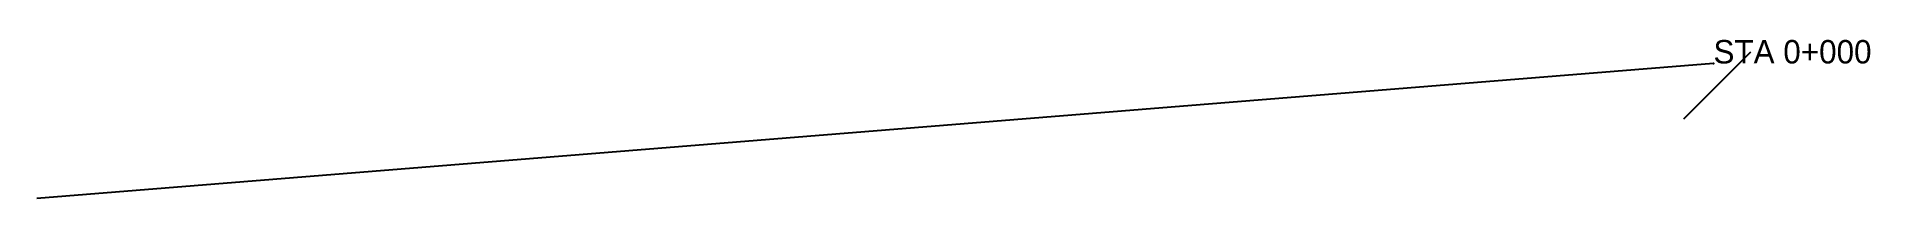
# Model space of a CAD drawing. Extents: x 759246.5 to 759273.8, y 9297049.8 to 9297052.2.
import ezdxf

# ---------------------------------------------------------------- set-up
doc = ezdxf.new("R2010")
doc.units = 0
doc.header["$LTSCALE"] = 2
doc.layers.add('SURV_TITIK_SURVEI', color=3, linetype='CONTINUOUS')

msp = doc.modelspace()

# ---------------------------------------------------------------- linework, layer by layer
at = {"layer": 'SURV_TITIK_SURVEI'}
msp.add_line((759271, 9297051), (759272, 9297052), dxfattribs=at)
msp.add_polyline3d([(759271.443, 9297051.826, 43.95), (759246.466, 9297049.814, 43.73)], dxfattribs=at)
msp.add_point((759271.443, 9297051.826, 43.95), dxfattribs=at)

# ---------------------------------------------------------------- texts
msp.add_text('STA 0+000', height=0.35, dxfattribs=at).set_placement((759271.443, 9297051.826))

doc.saveas('drawing.dxf')
